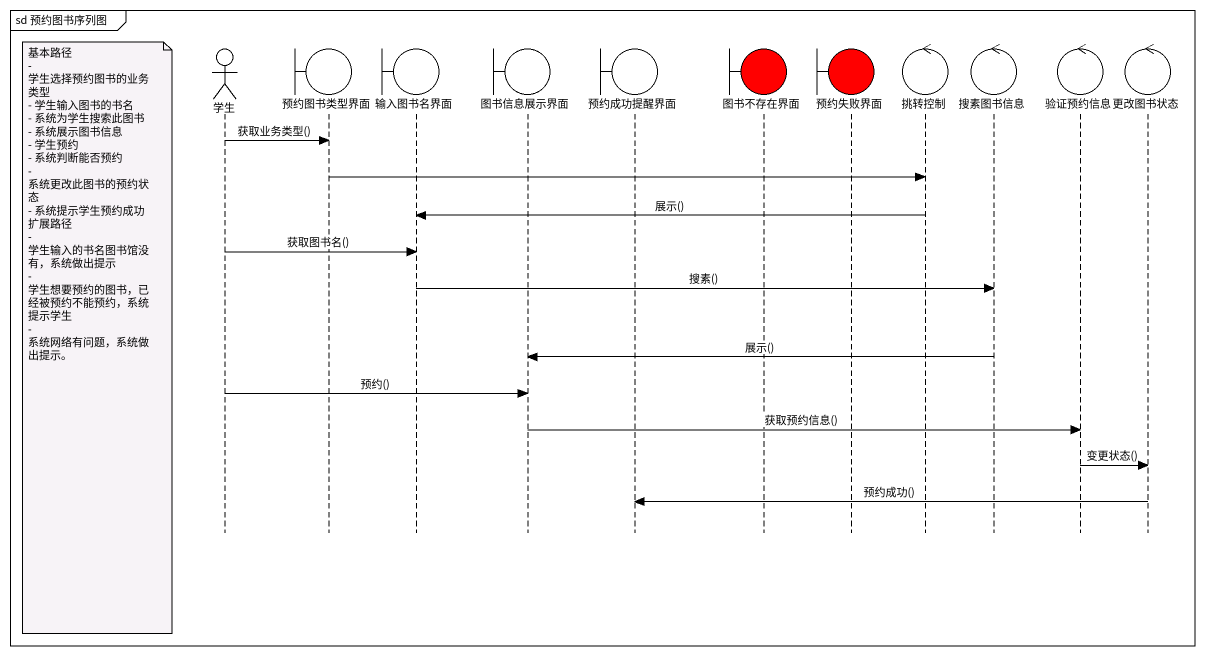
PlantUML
@startuml
mainframe sd 预约图书序列图
hide footbox
actor 学生
boundary 预约图书类型界面
boundary 输入图书名界面
boundary 图书信息展示界面
boundary 预约成功提醒界面
boundary 图书不存在界面 #FF0000
boundary 预约失败界面 #FF0000
control 挑转控制
control 搜素图书信息
control 验证预约信息
control 更改图书状态

学生 -> 预约图书类型界面 : 获取业务类型()
预约图书类型界面 -> 挑转控制
挑转控制 -> 输入图书名界面 : 展示()
学生 -> 输入图书名界面 : 获取图书名()
输入图书名界面 -> 搜素图书信息 : 搜素()
note left of 学生
  基本路径
  - 学生选择预约图书的业务类型
  - 学生输入图书的书名
  - 系统为学生搜索此图书
  - 系统展示图书信息
  - 学生预约
  - 系统判断能否预约
  - 系统更改此图书的预约状态
  - 系统提示学生预约成功
  扩展路径
  - 学生输入的书名图书馆没有，系统做出提示
  - 学生想要预约的图书，已经被预约不能预约，系统提示学生
  - 系统网络有问题，系统做出提示。
end note
搜素图书信息 -> 图书信息展示界面 : 展示()
学生 -> 图书信息展示界面 : 预约()
图书信息展示界面 -> 验证预约信息 : 获取预约信息()
验证预约信息 -> 更改图书状态 : 变更状态()
更改图书状态 -> 预约成功提醒界面 : 预约成功()
@enduml
